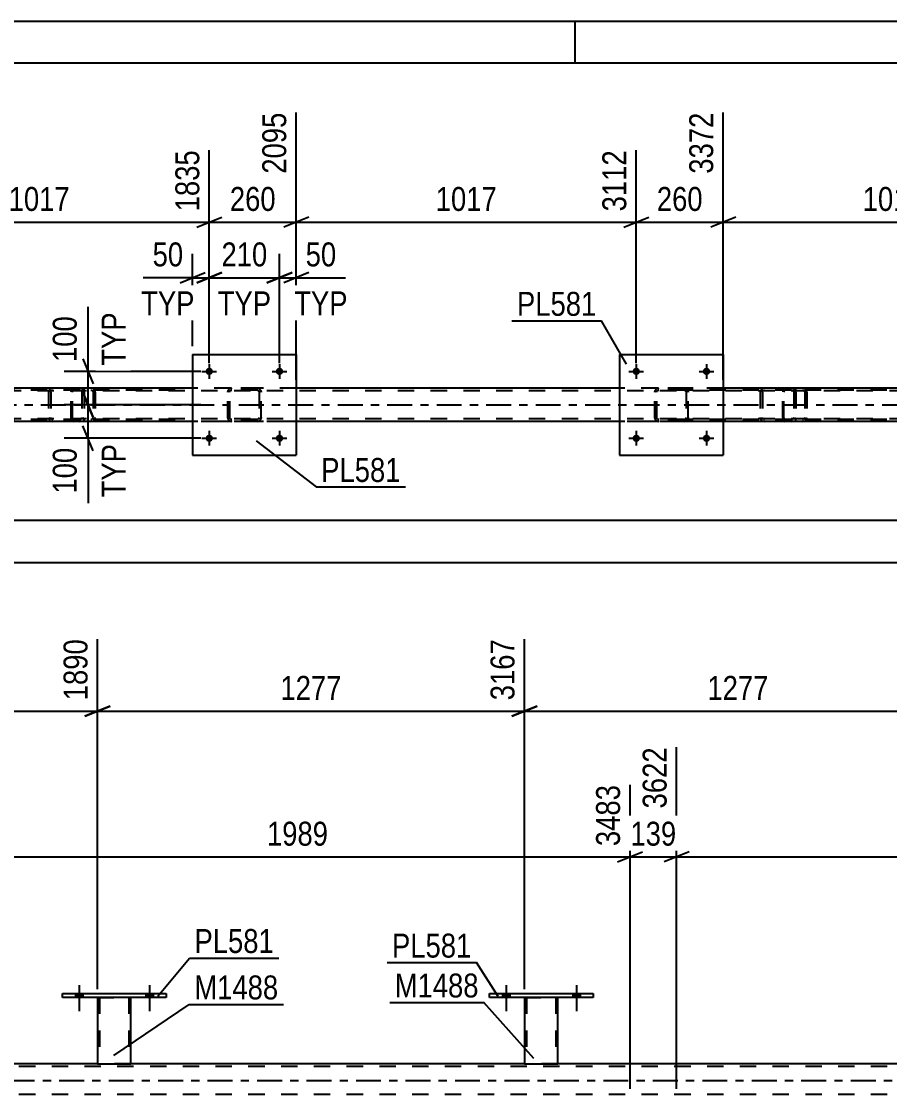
# Model space of a CAD drawing. Header units: millimetres. Extents: x 0 to 841, y 0 to 594.
# Drawn here: x 144.8 to 248.6, y 465.7 to 594 of the extents above; entities that cross this region are included whole.
import ezdxf

# ---------------------------------------------------------------- set-up
doc = ezdxf.new("R2010")
doc.units = ezdxf.units.MM
doc.linetypes.add('DXK_LINE_DOT2', pattern=[3.9198, 1.9599, -1.9599])
doc.linetypes.add('DXK_LINE_DOT3', pattern=[5.9187, 2.979, -0.9799, 0.9799, -0.9799])
doc.styles.add('Arial Narrow', font='ARIALN.TTF', dxfattribs={"height": 0.2})

# ---------------------------------------------------------------- blocks, each defined once
blk = doc.blocks.new('Unknown-814521622-1135')
at = {"color": 5, "linetype": 'Continuous'}
for p, q in [((841, 594), (0, 594)), ((211, 589), (211, 594)), ((836, 589), (5, 589))]:
    blk.add_line(p, q, dxfattribs=at)
blk = doc.blocks.new('Bolt-814521622-5167 - 4986')
at = {"linetype": 'Continuous'}
for points in [[(218.77, 544.17, -1), (217.89, 544.17, -1)], [(227.17, 544.17, -1), (226.29, 544.17, -1)]]:
    blk.add_hatch(color=1, dxfattribs=at).paths.add_polyline_path(points)
at = {"color": 1, "linetype": 'Continuous'}
for p, q in [((217.45, 544.17), (219.21, 544.17)), ((218.33, 545.05), (218.33, 543.29)), ((225.85, 544.17), (227.61, 544.17)), ((226.73, 545.05), (226.73, 543.29))]:
    blk.add_line(p, q, dxfattribs=at)
blk = doc.blocks.new('Bolt-814521622-5165 - 4986')
at = {"linetype": 'Continuous'}
for points in [[(167.69, 544.17, -1), (166.81, 544.17, -1)], [(176.09, 544.17, -1), (175.21, 544.17, -1)]]:
    blk.add_hatch(color=1, dxfattribs=at).paths.add_polyline_path(points)
at = {"color": 1, "linetype": 'Continuous'}
for p, q in [((166.37, 544.17), (168.13, 544.17)), ((167.25, 545.05), (167.25, 543.29)), ((174.77, 544.17), (176.53, 544.17)), ((175.65, 545.05), (175.65, 543.29))]:
    blk.add_line(p, q, dxfattribs=at)
blk = doc.blocks.new('Part-814521622-5061 - 4986')
at = {"color": 7, "linetype": 'DXK_LINE_DOT2'}
for p, q in [((235.89, 549.87), (235.87, 549.69)), ((235.87, 546.65), (235.87, 549.69)), ((235.94, 550.03), (235.89, 549.87)), ((236.03, 550.13), (235.94, 550.03)), ((236, 549.69), (236.01, 549.78)), ((236, 546.65), (236, 549.69)), ((236.01, 549.78), (236.04, 549.86)), ((236.14, 550.17), (236.03, 550.13)), ((236.04, 549.86), (236.08, 549.91)), ((236.08, 549.91), (236.14, 549.93)), ((248.29, 550.17), (236.14, 550.17)), ((248.29, 549.93), (236.14, 549.93)), ((237.41, 549.93), (237.41, 550.17)), ((238.42, 550.13), (238.23, 550.17)), ((238.23, 549.93), (238.32, 549.91)), ((238.32, 549.91), (238.41, 549.86)), ((238.41, 549.86), (238.46, 549.78)), ((238.46, 549.78), (238.48, 549.69)), ((238.48, 549.69), (238.48, 546.65)), ((238.71, 549.77), (238.69, 549.87)), ((238.73, 549.69), (238.71, 549.77)), ((238.73, 549.69), (238.73, 546.65)), ((235.87, 546.65), (235.89, 546.46)), ((236.01, 546.55), (236, 546.65)), ((236.04, 546.48), (236.01, 546.55)), ((236.08, 546.42), (236.04, 546.48)), ((238.41, 546.48), (238.32, 546.42)), ((238.46, 546.55), (238.41, 546.48)), ((238.48, 546.65), (238.46, 546.55)), ((238.69, 546.46), (238.71, 546.56)), ((238.71, 546.56), (238.73, 546.65)), ((235.89, 546.46), (235.94, 546.31)), ((235.94, 546.31), (236.03, 546.2)), ((236.03, 546.2), (236.14, 546.17)), ((236.14, 546.41), (236.08, 546.42)), ((248.29, 546.41), (236.14, 546.41)), ((248.29, 546.17), (236.14, 546.17)), ((237.41, 546.17), (237.41, 546.41)), ((238.32, 546.42), (238.23, 546.41)), ((238.23, 546.17), (238.42, 546.2))]:
    blk.add_line(p, q, dxfattribs=at)
blk.add_arc((238.24, 549.67), 0.492, 23.8494, 68.8059, dxfattribs=at)
blk = doc.blocks.new('Bolt-814521622-5166 - 4986')
at = {"linetype": 'Continuous'}
for points in [[(218.77, 552.17, -1), (217.89, 552.17, -1)], [(227.17, 552.17, -1), (226.29, 552.17, -1)]]:
    blk.add_hatch(color=1, dxfattribs=at).paths.add_polyline_path(points)
at = {"color": 1, "linetype": 'Continuous'}
for p, q in [((218.33, 553.05), (218.33, 551.29)), ((226.73, 553.05), (226.73, 551.29)), ((217.45, 552.17), (219.21, 552.17)), ((225.85, 552.17), (227.61, 552.17))]:
    blk.add_line(p, q, dxfattribs=at)
blk = doc.blocks.new('Part-814521622-5015 - 4986')
at = {"color": 7, "linetype": 'DXK_LINE_DOT2'}
for p, q in [((756.22, 549.85), (93.84, 549.85)), ((177.65, 550.17), (165.25, 550.17)), ((228.73, 550.17), (216.33, 550.17)), ((756.22, 546.49), (93.84, 546.49)), ((756.22, 546.17), (114.17, 546.17)), ((177.65, 546.17), (165.25, 546.17)), ((228.73, 546.17), (216.33, 546.17))]:
    blk.add_line(p, q, dxfattribs=at)
at = {"color": 2, "linetype": 'Continuous'}
for p, q in [((165.25, 550.17), (126.57, 550.17)), ((216.33, 550.17), (177.65, 550.17)), ((267.41, 550.17), (228.73, 550.17)), ((165.25, 546.17), (126.57, 546.17)), ((216.33, 546.17), (177.65, 546.17)), ((267.41, 546.17), (228.73, 546.17))]:
    blk.add_line(p, q, dxfattribs=at)
at = {"color": 7, "linetype": 'DXK_LINE_DOT3'}
blk.add_line((93.84, 548.17), (756.22, 548.17), dxfattribs=at)
blk = doc.blocks.new('Part-814521622-5076 - 4986')
at = {"color": 7, "linetype": 'DXK_LINE_DOT2'}
for p, q in [((150.75, 549.87), (150.73, 549.69)), ((150.73, 546.65), (150.73, 549.69)), ((150.81, 550.03), (150.75, 549.87)), ((150.9, 550.13), (150.81, 550.03)), ((150.87, 549.69), (150.88, 549.78)), ((150.87, 546.65), (150.87, 549.69)), ((150.88, 549.78), (150.91, 549.86)), ((151, 550.17), (150.9, 550.13)), ((150.91, 549.86), (150.95, 549.91)), ((150.95, 549.91), (151, 549.93)), ((163.16, 550.17), (151, 550.17)), ((163.16, 549.93), (151, 549.93)), ((152.28, 549.93), (152.28, 550.17)), ((153.29, 550.13), (153.09, 550.17)), ((153.09, 549.93), (153.19, 549.91)), ((153.19, 549.91), (153.27, 549.86)), ((153.27, 549.86), (153.33, 549.78)), ((153.33, 549.78), (153.34, 549.69)), ((153.34, 549.69), (153.34, 546.65)), ((153.58, 549.77), (153.56, 549.87)), ((153.6, 549.69), (153.58, 549.77)), ((153.6, 549.69), (153.6, 546.65)), ((150.73, 546.65), (150.75, 546.46)), ((150.88, 546.55), (150.87, 546.65)), ((150.91, 546.48), (150.88, 546.55)), ((150.95, 546.42), (150.91, 546.48)), ((153.27, 546.48), (153.19, 546.42)), ((153.33, 546.55), (153.27, 546.48)), ((153.34, 546.65), (153.33, 546.55)), ((153.56, 546.46), (153.58, 546.56)), ((153.58, 546.56), (153.6, 546.65)), ((150.75, 546.46), (150.81, 546.31)), ((150.81, 546.31), (150.9, 546.2)), ((150.9, 546.2), (151, 546.17)), ((151, 546.41), (150.95, 546.42)), ((163.16, 546.41), (151, 546.41)), ((163.16, 546.17), (151, 546.17)), ((152.28, 546.17), (152.28, 546.41)), ((153.19, 546.42), (153.09, 546.41)), ((153.09, 546.17), (153.29, 546.2))]:
    blk.add_line(p, q, dxfattribs=at)
blk.add_arc((153.11, 549.67), 0.492, 23.8494, 68.8059, dxfattribs=at)
blk = doc.blocks.new('Part-814521622-5083 - 4986')
at = {"color": 7, "linetype": 'DXK_LINE_DOT2'}
for p, q in [((151.77, 550.17), (136.78, 550.17)), ((151.77, 549.93), (136.78, 549.93)), ((148.04, 549.77), (148.02, 549.69)), ((148.02, 549.69), (148.02, 546.65)), ((148.06, 549.87), (148.04, 549.77)), ((148.28, 549.69), (148.3, 549.78)), ((148.28, 549.69), (148.28, 546.65)), ((148.3, 549.78), (148.35, 549.86)), ((148.53, 550.17), (148.34, 550.13)), ((148.35, 549.86), (148.43, 549.91)), ((148.43, 549.91), (148.53, 549.93)), ((151.96, 550.13), (151.77, 550.17)), ((151.77, 549.93), (151.87, 549.91)), ((151.87, 549.91), (151.95, 549.86)), ((151.95, 549.86), (152, 549.78)), ((152, 549.78), (152.02, 549.69)), ((152.02, 549.69), (152.02, 546.65)), ((152.26, 549.77), (152.24, 549.87)), ((152.28, 549.69), (152.26, 549.77)), ((152.28, 549.69), (152.28, 546.65)), ((148.02, 546.65), (148.04, 546.56)), ((148.04, 546.56), (148.06, 546.46)), ((148.3, 546.55), (148.28, 546.65)), ((148.35, 546.48), (148.3, 546.55)), ((148.43, 546.42), (148.35, 546.48)), ((151.95, 546.48), (151.87, 546.42)), ((152, 546.55), (151.95, 546.48)), ((152.02, 546.65), (152, 546.55)), ((152.24, 546.46), (152.26, 546.56)), ((152.26, 546.56), (152.28, 546.65)), ((151.77, 546.41), (136.78, 546.41)), ((151.77, 546.17), (136.78, 546.17)), ((148.34, 546.2), (148.53, 546.17)), ((148.53, 546.41), (148.43, 546.42)), ((151.87, 546.42), (151.77, 546.41)), ((151.77, 546.17), (151.96, 546.2))]:
    blk.add_line(p, q, dxfattribs=at)
for centre, start, end in [((148.51, 549.67), 110.7583, 155.68), ((151.79, 549.67), 24.32, 69.2417), ((148.51, 546.67), 204.32, 249.2417)]:
    blk.add_arc(centre, 0.496, start, end, dxfattribs=at)
blk = doc.blocks.new('Bolt-814521622-5164 - 4986')
at = {"linetype": 'Continuous'}
for points in [[(167.69, 552.17, -1), (166.81, 552.17, -1)], [(176.09, 552.17, -1), (175.21, 552.17, -1)]]:
    blk.add_hatch(color=1, dxfattribs=at).paths.add_polyline_path(points)
at = {"color": 1, "linetype": 'Continuous'}
for p, q in [((167.25, 553.05), (167.25, 551.29)), ((175.65, 553.05), (175.65, 551.29)), ((166.37, 552.17), (168.13, 552.17)), ((174.77, 552.17), (176.53, 552.17))]:
    blk.add_line(p, q, dxfattribs=at)
blk = doc.blocks.new('Part-814521622-5101 - 4986')
at = {"color": 7, "linetype": 'DXK_LINE_DOT2'}
for p, q in [((236.9, 550.17), (221.91, 550.17)), ((236.9, 549.93), (221.91, 549.93)), ((233.17, 549.77), (233.16, 549.69)), ((233.16, 549.69), (233.16, 546.65)), ((233.19, 549.87), (233.17, 549.77)), ((233.41, 549.69), (233.43, 549.78)), ((233.41, 549.69), (233.41, 546.65)), ((233.43, 549.78), (233.49, 549.86)), ((233.67, 550.17), (233.47, 550.13)), ((233.49, 549.86), (233.57, 549.91)), ((233.57, 549.91), (233.67, 549.93)), ((237.1, 550.13), (236.9, 550.17)), ((236.9, 549.93), (237, 549.91)), ((237, 549.91), (237.08, 549.86)), ((237.08, 549.86), (237.14, 549.78)), ((237.14, 549.78), (237.16, 549.69)), ((237.16, 549.69), (237.16, 546.65)), ((237.39, 549.77), (237.37, 549.87)), ((237.41, 549.69), (237.39, 549.77)), ((237.41, 549.69), (237.41, 546.65)), ((233.16, 546.65), (233.17, 546.56)), ((233.17, 546.56), (233.19, 546.46)), ((233.43, 546.55), (233.41, 546.65)), ((233.49, 546.48), (233.43, 546.55)), ((233.57, 546.42), (233.49, 546.48)), ((237.08, 546.48), (237, 546.42)), ((237.14, 546.55), (237.08, 546.48)), ((237.16, 546.65), (237.14, 546.55)), ((237.37, 546.46), (237.39, 546.56)), ((237.39, 546.56), (237.41, 546.65)), ((236.9, 546.41), (221.91, 546.41)), ((236.9, 546.17), (221.91, 546.17)), ((233.47, 546.2), (233.67, 546.17)), ((233.67, 546.41), (233.57, 546.42)), ((237, 546.42), (236.9, 546.41)), ((236.9, 546.17), (237.1, 546.2))]:
    blk.add_line(p, q, dxfattribs=at)
for centre, start, end in [((233.65, 549.67), 110.7583, 155.68), ((236.92, 549.67), 24.32, 69.2417), ((233.65, 546.67), 204.32, 249.2417)]:
    blk.add_arc(centre, 0.496, start, end, dxfattribs=at)
blk = doc.blocks.new('Part-814521622-5126 - 4986')
at = {"color": 7, "linetype": 'DXK_LINE_DOT2'}
for p, q in [((169.45, 549.69), (169.49, 549.87)), ((169.49, 549.87), (169.45, 549.69)), ((169.45, 546.65), (169.45, 549.69)), ((169.69, 549.69), (169.71, 549.78)), ((169.69, 546.65), (169.69, 549.69)), ((169.71, 549.78), (169.76, 549.86)), ((169.75, 550.13), (169.93, 550.17)), ((169.93, 550.17), (169.75, 550.13)), ((169.76, 549.86), (169.84, 549.91)), ((169.84, 549.91), (169.93, 549.93)), ((172.97, 550.17), (169.93, 550.17)), ((172.97, 549.93), (169.93, 549.93)), ((172.97, 550.17), (173.15, 550.13)), ((173.15, 550.13), (172.97, 550.17)), ((172.97, 549.93), (173.06, 549.91)), ((173.06, 549.91), (173.14, 549.86)), ((173.14, 549.86), (173.19, 549.78)), ((173.19, 549.78), (173.21, 549.69)), ((173.21, 549.69), (173.21, 546.65)), ((173.41, 549.87), (173.45, 549.69)), ((173.45, 549.69), (173.41, 549.87)), ((173.45, 546.65), (173.45, 549.69)), ((169.49, 546.46), (169.45, 546.65)), ((169.45, 546.65), (169.49, 546.46)), ((169.71, 546.55), (169.69, 546.65)), ((169.76, 546.48), (169.71, 546.55)), ((169.84, 546.42), (169.76, 546.48)), ((173.14, 546.48), (173.06, 546.42)), ((173.19, 546.55), (173.14, 546.48)), ((173.21, 546.65), (173.19, 546.55)), ((173.45, 546.65), (173.41, 546.46)), ((173.41, 546.46), (173.45, 546.65)), ((169.93, 546.17), (169.75, 546.2)), ((169.75, 546.2), (169.93, 546.17)), ((169.93, 546.41), (169.84, 546.42)), ((172.97, 546.41), (169.93, 546.41)), ((172.97, 546.17), (169.93, 546.17)), ((173.06, 546.42), (172.97, 546.41)), ((173.15, 546.2), (172.97, 546.17)), ((172.97, 546.17), (173.15, 546.2))]:
    blk.add_line(p, q, dxfattribs=at)
at = {"color": 7, "linetype": 'DXK_LINE_DOT3'}
blk.add_line((171.45, 548.17), (171.45, 548.17), dxfattribs=at)
at = {"color": 7, "linetype": 'DXK_LINE_DOT2'}
for centre, start, end in [((169.93, 549.69), 112.5, 157.5), ((169.93, 549.69), 112.5, 157.5), ((172.97, 549.69), 22.5, 67.5), ((172.97, 549.69), 22.5, 67.5), ((169.93, 546.65), 202.5, 247.5), ((169.93, 546.65), 202.5, 247.5), ((172.97, 546.65), 292.5, 337.5), ((172.97, 546.65), 292.5, 337.5)]:
    blk.add_arc(centre, 0.48, start, end, dxfattribs=at)
blk = doc.blocks.new('Part-814521622-5131 - 4986')
at = {"color": 2, "linetype": 'Continuous'}
for p, q in [((216.33, 554.17), (216.33, 542.17)), ((216.33, 554.17), (228.73, 554.17)), ((228.73, 554.17), (228.73, 542.17)), ((216.33, 542.17), (228.73, 542.17))]:
    blk.add_line(p, q, dxfattribs=at)
blk = doc.blocks.new('Part-814521622-5132 - 4986')
at = {"color": 7, "linetype": 'DXK_LINE_DOT2'}
for p, q in [((220.53, 549.69), (220.57, 549.87)), ((220.57, 549.87), (220.53, 549.69)), ((220.53, 546.65), (220.53, 549.69)), ((220.77, 549.69), (220.79, 549.78)), ((220.77, 546.65), (220.77, 549.69)), ((220.79, 549.78), (220.84, 549.86)), ((220.83, 550.13), (221.01, 550.17)), ((221.01, 550.17), (220.83, 550.13)), ((220.84, 549.86), (220.92, 549.91)), ((220.92, 549.91), (221.01, 549.93)), ((224.05, 550.17), (221.01, 550.17)), ((224.05, 549.93), (221.01, 549.93)), ((224.05, 550.17), (224.24, 550.13)), ((224.24, 550.13), (224.05, 550.17)), ((224.05, 549.93), (224.14, 549.91)), ((224.14, 549.91), (224.22, 549.86)), ((224.22, 549.86), (224.27, 549.78)), ((224.27, 549.78), (224.29, 549.69)), ((224.29, 549.69), (224.29, 546.65)), ((224.5, 549.87), (224.53, 549.69)), ((224.53, 549.69), (224.5, 549.87)), ((224.53, 546.65), (224.53, 549.69)), ((220.57, 546.46), (220.53, 546.65)), ((220.53, 546.65), (220.57, 546.46)), ((220.79, 546.55), (220.77, 546.65)), ((220.84, 546.48), (220.79, 546.55)), ((220.92, 546.42), (220.84, 546.48)), ((224.22, 546.48), (224.14, 546.42)), ((224.27, 546.55), (224.22, 546.48)), ((224.29, 546.65), (224.27, 546.55)), ((224.53, 546.65), (224.5, 546.46)), ((224.5, 546.46), (224.53, 546.65)), ((221.01, 546.17), (220.83, 546.2)), ((220.83, 546.2), (221.01, 546.17)), ((221.01, 546.41), (220.92, 546.42)), ((224.05, 546.41), (221.01, 546.41)), ((224.05, 546.17), (221.01, 546.17)), ((224.14, 546.42), (224.05, 546.41)), ((224.24, 546.2), (224.05, 546.17)), ((224.05, 546.17), (224.24, 546.2))]:
    blk.add_line(p, q, dxfattribs=at)
at = {"color": 7, "linetype": 'DXK_LINE_DOT3'}
blk.add_line((222.53, 548.17), (222.53, 548.17), dxfattribs=at)
at = {"color": 7, "linetype": 'DXK_LINE_DOT2'}
for centre, start, end in [((221.01, 549.69), 112.5, 157.5), ((221.01, 549.69), 112.5, 157.5), ((224.05, 549.69), 22.5, 67.5), ((224.05, 549.69), 22.5, 67.5), ((221.01, 546.65), 202.5, 247.5), ((221.01, 546.65), 202.5, 247.5), ((224.05, 546.65), 292.5, 337.5), ((224.05, 546.65), 292.5, 337.5)]:
    blk.add_arc(centre, 0.48, start, end, dxfattribs=at)
blk = doc.blocks.new('Part-814521622-5157 - 4986')
at = {"color": 2, "linetype": 'Continuous'}
for p, q in [((165.25, 554.17), (165.25, 542.17)), ((165.25, 554.17), (177.65, 554.17)), ((177.65, 554.17), (177.65, 542.17)), ((165.25, 542.17), (177.65, 542.17))]:
    blk.add_line(p, q, dxfattribs=at)
blk = doc.blocks.new('Bolt-814521622-3275 - 3269')
at = {"linetype": 'Continuous'}
for points in [[(151.24, 477.31), (152.12, 477.31), (152.12, 477.79), (151.24, 477.79)], [(159.64, 477.31), (160.52, 477.31), (160.52, 477.79), (159.64, 477.79)]]:
    blk.add_hatch(color=1, dxfattribs=at).paths.add_polyline_path(points)
at = {"color": 1, "linetype": 'Continuous'}
for p, q in [((151.68, 478.79), (151.68, 475.67)), ((160.08, 478.79), (160.08, 475.67)), ((151.24, 477.79), (151.24, 477.31)), ((152.12, 477.79), (152.12, 477.31)), ((159.64, 477.79), (159.64, 477.31)), ((160.52, 477.79), (160.52, 477.31))]:
    blk.add_line(p, q, dxfattribs=at)
blk = doc.blocks.new('Bolt-814521622-3274 - 3269')
at = {"linetype": 'Continuous'}
for points in [[(151.24, 477.31), (152.12, 477.31), (152.12, 477.79), (151.24, 477.79)], [(159.64, 477.31), (160.52, 477.31), (160.52, 477.79), (159.64, 477.79)]]:
    blk.add_hatch(color=1, dxfattribs=at).paths.add_polyline_path(points)
at = {"color": 1, "linetype": 'Continuous'}
for p, q in [((151.68, 478.79), (151.68, 475.67)), ((160.08, 478.79), (160.08, 475.67)), ((151.24, 477.79), (151.24, 477.31)), ((152.12, 477.79), (152.12, 477.31)), ((159.64, 477.79), (159.64, 477.31)), ((160.52, 477.79), (160.52, 477.31))]:
    blk.add_line(p, q, dxfattribs=at)
blk = doc.blocks.new('Bolt-814521622-3276 - 3269')
at = {"linetype": 'Continuous'}
for points in [[(202.32, 477.31), (203.2, 477.31), (203.2, 477.79), (202.32, 477.79)], [(210.72, 477.31), (211.6, 477.31), (211.6, 477.79), (210.72, 477.79)]]:
    blk.add_hatch(color=1, dxfattribs=at).paths.add_polyline_path(points)
at = {"color": 1, "linetype": 'Continuous'}
for p, q in [((202.76, 478.79), (202.76, 475.67)), ((211.16, 478.79), (211.16, 475.67)), ((202.32, 477.79), (202.32, 477.31)), ((203.2, 477.79), (203.2, 477.31)), ((210.72, 477.79), (210.72, 477.31)), ((211.6, 477.79), (211.6, 477.31))]:
    blk.add_line(p, q, dxfattribs=at)
blk = doc.blocks.new('Bolt-814521622-3277 - 3269')
at = {"linetype": 'Continuous'}
for points in [[(202.32, 477.31), (203.2, 477.31), (203.2, 477.79), (202.32, 477.79)], [(210.72, 477.31), (211.6, 477.31), (211.6, 477.79), (210.72, 477.79)]]:
    blk.add_hatch(color=1, dxfattribs=at).paths.add_polyline_path(points)
at = {"color": 1, "linetype": 'Continuous'}
for p, q in [((202.76, 478.79), (202.76, 475.67)), ((211.16, 478.79), (211.16, 475.67)), ((202.32, 477.79), (202.32, 477.31)), ((203.2, 477.79), (203.2, 477.31)), ((210.72, 477.79), (210.72, 477.31)), ((211.6, 477.79), (211.6, 477.31))]:
    blk.add_line(p, q, dxfattribs=at)
blk = doc.blocks.new('Part-814521622-3349 - 3269')
at = {"color": 2, "linetype": 'Continuous'}
for p, q in [((149.68, 477.79), (162.08, 477.79)), ((149.68, 477.31), (149.68, 477.79)), ((162.08, 477.31), (149.68, 477.31)), ((162.08, 477.79), (162.08, 477.31))]:
    blk.add_line(p, q, dxfattribs=at)
blk = doc.blocks.new('Part-814521622-3359 - 3269')
at = {"color": 2, "linetype": 'Continuous'}
for p, q in [((200.76, 477.79), (213.16, 477.79)), ((200.76, 477.31), (200.76, 477.79)), ((213.16, 477.31), (200.76, 477.31)), ((213.16, 477.79), (213.16, 477.31))]:
    blk.add_line(p, q, dxfattribs=at)
blk = doc.blocks.new('Part-814521622-3354 - 3269')
at = {"color": 2, "linetype": 'Continuous'}
for p, q in [((153.88, 477.31), (153.88, 469.4)), ((157.88, 469.4), (157.88, 477.31)), ((153.88, 469.4), (157.88, 469.4))]:
    blk.add_line(p, q, dxfattribs=at)
at = {"color": 7, "linetype": 'DXK_LINE_DOT2'}
for p, q in [((153.88, 477.31), (157.88, 477.31)), ((153.88, 477.31), (153.88, 477.31)), ((153.88, 477.31), (153.88, 477.31)), ((154.12, 477.31), (154.12, 469.4)), ((157.64, 477.31), (157.64, 469.4)), ((157.88, 477.31), (157.88, 477.31)), ((157.88, 477.31), (157.88, 477.31)), ((157.58, 469.4), (157.62, 469.4)), ((157.58, 469.4), (157.62, 469.4)), ((157.62, 469.4), (157.64, 469.4)), ((157.62, 469.4), (157.64, 469.4))]:
    blk.add_line(p, q, dxfattribs=at)
blk = doc.blocks.new('Part-814521622-3364 - 3269')
at = {"color": 2, "linetype": 'Continuous'}
for p, q in [((204.96, 477.31), (204.96, 469.4)), ((208.96, 469.4), (208.96, 477.31)), ((204.96, 469.4), (208.96, 469.4))]:
    blk.add_line(p, q, dxfattribs=at)
at = {"color": 7, "linetype": 'DXK_LINE_DOT2'}
for p, q in [((204.96, 477.31), (208.96, 477.31)), ((204.96, 477.31), (204.96, 477.31)), ((204.96, 477.31), (204.96, 477.31)), ((205.2, 477.31), (205.2, 469.4)), ((208.72, 477.31), (208.72, 469.4)), ((208.96, 477.31), (208.96, 477.31)), ((208.96, 477.31), (208.96, 477.31)), ((208.66, 469.4), (208.7, 469.4)), ((208.66, 469.4), (208.7, 469.4)), ((208.7, 469.4), (208.72, 469.4)), ((208.7, 469.4), (208.72, 469.4))]:
    blk.add_line(p, q, dxfattribs=at)
blk = doc.blocks.new('Part-814521622-3675 - 3269')
at = {"color": 7, "linetype": 'DXK_LINE_DOT2'}
for p, q in [((742.25, 469.08), (78.27, 469.08)), ((157.88, 469.4), (153.88, 469.4)), ((208.96, 469.4), (204.96, 469.4)), ((742.25, 465.72), (78.27, 465.72))]:
    blk.add_line(p, q, dxfattribs=at)
at = {"color": 2, "linetype": 'Continuous'}
for p, q in [((153.88, 469.4), (106.8, 469.4)), ((204.96, 469.4), (157.88, 469.4)), ((256.04, 469.4), (208.96, 469.4))]:
    blk.add_line(p, q, dxfattribs=at)
at = {"color": 7, "linetype": 'DXK_LINE_DOT3'}
blk.add_line((78.27, 467.4), (742.25, 467.4), dxfattribs=at)
blk = doc.blocks.new('StraightDimension-814521622-11639 - 4986')
at = {"color": 7, "linetype": 'Continuous'}
for p, q in [((152.14, 549.67), (153.34, 546.67)), ((166.25, 548.17), (149.89, 548.17)), ((152.74, 544.17), (152.74, 548.17)), ((153.34, 542.67), (152.14, 545.67)), ((166.25, 544.17), (149.89, 544.17)), ((152.74, 544.17), (152.74, 536.43)), ((152.74, 544.17), (152.74, 536.43))]:
    blk.add_line(p, q, dxfattribs=at)
at = {"color": 0, "linetype": 'Continuous'}
blk.add_wipeout([(157.84, 544.09), (153.64, 544.09), (153.64, 536.5), (157.84, 536.5)], dxfattribs=at)
at = {"color": 0}
blk.add_wipeout([(151.99, 543.64), (147.79, 543.64), (147.79, 536.96), (151.99, 536.96)], dxfattribs=at)
at = {"color": 3, "style": 'Arial Narrow'}
blk.add_text('100', height=2.863, rotation=90.0002, dxfattribs=at).set_placement((151.39, 537.56))
at = {"color": 3, "linetype": 'Continuous', "style": 'Arial Narrow'}
blk.add_text('TYP', height=2.863, rotation=90.0002, dxfattribs=at).set_placement((157.24, 537.1))
blk = doc.blocks.new('StraightDimension-814521622-5855 - 4986')
at = {"color": 7, "linetype": 'Continuous'}
blk.add_line((93.2, 529.32), (793.98, 529.32), dxfattribs=at)
blk = doc.blocks.new('StraightDimension-814521622-11638 - 4986')
at = {"color": 7, "linetype": 'Continuous'}
for p, q in [((152.74, 552.17), (152.74, 559.9)), ((152.74, 552.17), (152.74, 559.9)), ((152.14, 553.67), (153.34, 550.67)), ((166.25, 552.17), (149.89, 552.17)), ((152.74, 548.17), (152.74, 552.17)), ((153.34, 546.67), (152.14, 549.67)), ((166.25, 548.17), (149.89, 548.17))]:
    blk.add_line(p, q, dxfattribs=at)
at = {"color": 0}
blk.add_wipeout([(151.99, 559.38), (147.79, 559.38), (147.79, 552.69), (151.99, 552.69)], dxfattribs=at)
at = {"color": 0, "linetype": 'Continuous'}
blk.add_wipeout([(157.84, 559.83), (153.64, 559.83), (153.64, 552.24), (157.84, 552.24)], dxfattribs=at)
at = {"color": 3, "style": 'Arial Narrow'}
blk.add_text('100', height=2.863, rotation=90.0002, dxfattribs=at).set_placement((151.39, 553.29))
at = {"color": 3, "linetype": 'Continuous', "style": 'Arial Narrow'}
blk.add_text('TYP', height=2.863, rotation=90.0002, dxfattribs=at).set_placement((157.24, 552.84))
blk = doc.blocks.new('StraightDimension-814521622-5287 - 4986')
at = {"color": 7, "linetype": 'Continuous'}
blk.add_line((93.84, 534.39), (793.34, 534.39), dxfattribs=at)
blk = doc.blocks.new('StraightDimension-814521622-5334 - 4986')
at = {"color": 7, "linetype": 'Continuous'}
for p, q in [((126.57, 550.85), (126.57, 581.28)), ((167.25, 553.17), (167.25, 578.61)), ((128.07, 570.6), (125.07, 569.4)), ((126.57, 570), (167.25, 570)), ((165.75, 569.4), (168.75, 570.6))]:
    blk.add_line(p, q, dxfattribs=at)
at = {"color": 0}
blk.add_wipeout([(151.17, 570.75), (151.17, 574.95), (142.65, 574.95), (142.65, 570.75)], dxfattribs=at)
at = {"color": 3, "style": 'Arial Narrow'}
blk.add_text('1017', height=2.863, dxfattribs=at).set_placement((143.25, 571.35))
at = {"color": 0, "linetype": 'Continuous'}
blk.add_wipeout([(166.65, 579.21), (162.45, 579.21), (162.45, 570.7), (166.65, 570.7)], dxfattribs=at)
at = {"color": 3, "linetype": 'Continuous', "style": 'Arial Narrow'}
blk.add_text('1835', height=2.863, rotation=90.0002, dxfattribs=at).set_placement((166.05, 571.3))
blk = doc.blocks.new('StraightDimension-814521622-5347 - 4986')
at = {"color": 7, "linetype": 'Continuous'}
for p, q in [((177.65, 551.17), (177.65, 583.11)), ((167.25, 553.17), (167.25, 578.61)), ((165.75, 569.4), (168.75, 570.6)), ((167.25, 570), (177.65, 570)), ((179.15, 570.6), (176.15, 569.4))]:
    blk.add_line(p, q, dxfattribs=at)
at = {"color": 0}
blk.add_wipeout([(175.79, 570.75), (175.79, 574.95), (169.11, 574.95), (169.11, 570.75)], dxfattribs=at)
at = {"color": 3, "style": 'Arial Narrow'}
blk.add_text('260', height=2.863, dxfattribs=at).set_placement((169.71, 571.35))
at = {"color": 0, "linetype": 'Continuous'}
blk.add_wipeout([(177.05, 583.71), (172.85, 583.71), (172.85, 575.2), (177.05, 575.2)], dxfattribs=at)
at = {"color": 3, "linetype": 'Continuous', "style": 'Arial Narrow'}
blk.add_text('2095', height=2.863, rotation=90.0002, dxfattribs=at).set_placement((176.45, 575.8))
blk = doc.blocks.new('StraightDimension-814521622-5367 - 4986')
at = {"color": 7, "linetype": 'Continuous'}
for p, q in [((177.65, 551.17), (177.65, 583.11)), ((218.33, 553.17), (218.33, 578.61)), ((179.15, 570.6), (176.15, 569.4)), ((177.65, 570), (218.33, 570)), ((216.83, 569.4), (219.83, 570.6))]:
    blk.add_line(p, q, dxfattribs=at)
at = {"color": 0}
blk.add_wipeout([(202.25, 570.75), (202.25, 574.95), (193.74, 574.95), (193.74, 570.75)], dxfattribs=at)
at = {"color": 3, "style": 'Arial Narrow'}
blk.add_text('1017', height=2.863, dxfattribs=at).set_placement((194.34, 571.35))
at = {"color": 0, "linetype": 'Continuous'}
blk.add_wipeout([(217.73, 579.21), (213.53, 579.21), (213.53, 570.7), (217.73, 570.7)], dxfattribs=at)
at = {"color": 3, "linetype": 'Continuous', "style": 'Arial Narrow'}
blk.add_text('3112', height=2.863, rotation=90.0002, dxfattribs=at).set_placement((217.13, 571.3))
blk = doc.blocks.new('StraightDimension-814521622-5387 - 4986')
at = {"color": 7, "linetype": 'Continuous'}
for p, q in [((228.73, 551.17), (228.73, 583.11)), ((218.33, 553.17), (218.33, 578.61)), ((216.83, 569.4), (219.83, 570.6)), ((218.33, 570), (228.73, 570)), ((230.23, 570.6), (227.23, 569.4))]:
    blk.add_line(p, q, dxfattribs=at)
at = {"color": 0}
blk.add_wipeout([(226.87, 570.75), (226.87, 574.95), (220.19, 574.95), (220.19, 570.75)], dxfattribs=at)
at = {"color": 3, "style": 'Arial Narrow'}
blk.add_text('260', height=2.863, dxfattribs=at).set_placement((220.79, 571.35))
at = {"color": 0, "linetype": 'Continuous'}
blk.add_wipeout([(228.13, 583.71), (223.93, 583.71), (223.93, 575.2), (228.13, 575.2)], dxfattribs=at)
at = {"color": 3, "linetype": 'Continuous', "style": 'Arial Narrow'}
blk.add_text('3372', height=2.863, rotation=90.0002, dxfattribs=at).set_placement((227.53, 575.8))
blk = doc.blocks.new('StraightDimension-814521622-5407 - 4986')
at = {"color": 7, "linetype": 'Continuous'}
for p, q in [((228.73, 551.17), (228.73, 583.11)), ((269.41, 553.17), (269.41, 578.61)), ((230.23, 570.6), (227.23, 569.4)), ((228.73, 570), (269.41, 570)), ((267.91, 569.4), (270.91, 570.6))]:
    blk.add_line(p, q, dxfattribs=at)
at = {"color": 0}
blk.add_wipeout([(253.33, 570.75), (253.33, 574.95), (244.82, 574.95), (244.82, 570.75)], dxfattribs=at)
at = {"color": 3, "style": 'Arial Narrow'}
blk.add_text('1017', height=2.863, dxfattribs=at).set_placement((245.42, 571.35))
at = {"color": 0, "linetype": 'Continuous'}
blk.add_wipeout([(268.81, 579.21), (264.61, 579.21), (264.61, 570.7), (268.81, 570.7)], dxfattribs=at)
at = {"color": 3, "linetype": 'Continuous', "style": 'Arial Narrow'}
blk.add_text('4389', height=2.863, rotation=90.0002, dxfattribs=at).set_placement((268.21, 571.3))
blk = doc.blocks.new('StraightDimension-814521622-11689 - 4986')
at = {"color": 7, "linetype": 'Continuous'}
for p, q in [((175.65, 553.17), (175.65, 566.22)), ((177.65, 555.17), (177.65, 566.22)), ((174.15, 562.77), (177.15, 563.97)), ((175.65, 563.37), (177.65, 563.37)), ((179.15, 563.97), (176.15, 562.77)), ((177.65, 563.37), (183.56, 563.37)), ((177.65, 563.37), (183.56, 563.37))]:
    blk.add_line(p, q, dxfattribs=at)
at = {"color": 0}
blk.add_wipeout([(183.03, 564.12), (183.03, 568.32), (178.18, 568.32), (178.18, 564.12)], dxfattribs=at)
at = {"color": 0, "linetype": 'Continuous'}
blk.add_wipeout([(184.4, 558.27), (184.4, 562.47), (176.81, 562.47), (176.81, 558.27)], dxfattribs=at)
at = {"color": 3, "style": 'Arial Narrow'}
blk.add_text('50', height=2.863, dxfattribs=at).set_placement((178.78, 564.72))
at = {"color": 3, "linetype": 'Continuous', "style": 'Arial Narrow'}
blk.add_text('TYP', height=2.863, dxfattribs=at).set_placement((177.41, 558.87))
blk = doc.blocks.new('StraightDimension-814521622-11690 - 4986')
at = {"color": 7, "linetype": 'Continuous'}
for p, q in [((167.25, 553.17), (167.25, 566.22)), ((175.65, 553.17), (175.65, 566.22)), ((165.75, 562.77), (168.75, 563.97)), ((167.25, 563.37), (175.65, 563.37)), ((177.15, 563.97), (174.15, 562.77))]:
    blk.add_line(p, q, dxfattribs=at)
at = {"color": 0}
blk.add_wipeout([(174.79, 564.12), (174.79, 568.32), (168.11, 568.32), (168.11, 564.12)], dxfattribs=at)
at = {"color": 0, "linetype": 'Continuous'}
blk.add_wipeout([(175.25, 558.27), (175.25, 562.47), (167.66, 562.47), (167.66, 558.27)], dxfattribs=at)
at = {"color": 3, "style": 'Arial Narrow'}
blk.add_text('210', height=2.863, dxfattribs=at).set_placement((168.71, 564.72))
at = {"color": 3, "linetype": 'Continuous', "style": 'Arial Narrow'}
blk.add_text('TYP', height=2.863, dxfattribs=at).set_placement((168.26, 558.87))
blk = doc.blocks.new('StraightDimension-814521622-11691 - 4986')
at = {"color": 7, "linetype": 'Continuous'}
for p, q in [((165.25, 555.17), (165.25, 566.22)), ((167.25, 553.17), (167.25, 566.22)), ((165.25, 563.37), (159.34, 563.37)), ((165.25, 563.37), (159.34, 563.37)), ((163.75, 562.77), (166.75, 563.97)), ((165.25, 563.37), (167.25, 563.37)), ((168.75, 563.97), (165.75, 562.77))]:
    blk.add_line(p, q, dxfattribs=at)
at = {"color": 0}
blk.add_wipeout([(164.73, 564.12), (164.73, 568.32), (159.87, 568.32), (159.87, 564.12)], dxfattribs=at)
at = {"color": 0, "linetype": 'Continuous'}
blk.add_wipeout([(166.09, 558.27), (166.09, 562.47), (158.5, 562.47), (158.5, 558.27)], dxfattribs=at)
at = {"color": 3, "style": 'Arial Narrow'}
blk.add_text('50', height=2.863, dxfattribs=at).set_placement((160.47, 564.72))
at = {"color": 3, "linetype": 'Continuous', "style": 'Arial Narrow'}
blk.add_text('TYP', height=2.863, dxfattribs=at).set_placement((159.1, 558.87))
blk = doc.blocks.new('StraightDimension-814521622-4849 - 3269')
at = {"color": 7, "linetype": 'Continuous'}
for p, q in [((138.02, 466.4), (138.02, 507.23)), ((217.58, 466.4), (217.58, 502.73)), ((139.52, 494.72), (136.52, 493.52)), ((138.02, 494.12), (217.58, 494.12)), ((216.08, 493.52), (219.08, 494.72))]:
    blk.add_line(p, q, dxfattribs=at)
at = {"color": 0}
blk.add_wipeout([(182.06, 494.87), (182.06, 499.07), (173.55, 499.07), (173.55, 494.87)], dxfattribs=at)
at = {"color": 3, "style": 'Arial Narrow'}
blk.add_text('1989', height=2.863, dxfattribs=at).set_placement((174.15, 495.47))
at = {"color": 0, "linetype": 'Continuous'}
blk.add_wipeout([(216.98, 503.33), (212.78, 503.33), (212.78, 494.82), (216.98, 494.82)], dxfattribs=at)
at = {"color": 3, "linetype": 'Continuous', "style": 'Arial Narrow'}
blk.add_text('3483', height=2.863, rotation=90.0002, dxfattribs=at).set_placement((216.38, 495.42))
blk = doc.blocks.new('StraightDimension-814521622-4005 - 3269')
at = {"color": 7, "linetype": 'Continuous'}
for p, q in [((153.88, 478.31), (153.88, 520.16)), ((102.8, 478.31), (102.8, 518.33)), ((104.3, 512.15), (101.3, 510.95)), ((152.38, 510.95), (155.38, 512.15)), ((102.8, 511.55), (153.88, 511.55))]:
    blk.add_line(p, q, dxfattribs=at)
at = {"color": 0}
blk.add_wipeout([(132.6, 512.3), (132.6, 516.5), (124.08, 516.5), (124.08, 512.3)], dxfattribs=at)
at = {"color": 3, "style": 'Arial Narrow'}
blk.add_text('1277', height=2.863, dxfattribs=at).set_placement((124.68, 512.9))
at = {"color": 0, "linetype": 'Continuous'}
blk.add_wipeout([(153.28, 520.76), (149.08, 520.76), (149.08, 512.25), (153.28, 512.25)], dxfattribs=at)
at = {"color": 3, "linetype": 'Continuous', "style": 'Arial Narrow'}
blk.add_text('1890', height=2.863, rotation=90.0002, dxfattribs=at).set_placement((152.68, 512.85))
blk = doc.blocks.new('StraightDimension-814521622-4015 - 3269')
at = {"color": 7, "linetype": 'Continuous'}
for p, q in [((153.88, 478.31), (153.88, 520.16)), ((204.96, 478.31), (204.96, 520.16)), ((155.38, 512.15), (152.38, 510.95)), ((203.46, 510.95), (206.46, 512.15)), ((153.88, 511.55), (204.96, 511.55))]:
    blk.add_line(p, q, dxfattribs=at)
at = {"color": 0}
blk.add_wipeout([(183.68, 512.3), (183.68, 516.5), (175.16, 516.5), (175.16, 512.3)], dxfattribs=at)
at = {"color": 3, "style": 'Arial Narrow'}
blk.add_text('1277', height=2.863, dxfattribs=at).set_placement((175.76, 512.9))
at = {"color": 0, "linetype": 'Continuous'}
blk.add_wipeout([(204.36, 520.76), (200.16, 520.76), (200.16, 512.25), (204.36, 512.25)], dxfattribs=at)
at = {"color": 3, "linetype": 'Continuous', "style": 'Arial Narrow'}
blk.add_text('3167', height=2.863, rotation=90.0002, dxfattribs=at).set_placement((203.76, 512.85))
blk = doc.blocks.new('StraightDimension-814521622-4025 - 3269')
at = {"color": 7, "linetype": 'Continuous'}
for p, q in [((204.96, 478.31), (204.96, 520.16)), ((256.04, 478.31), (256.04, 520.16)), ((206.46, 512.15), (203.46, 510.95)), ((254.54, 510.95), (257.54, 512.15)), ((204.96, 511.55), (256.04, 511.55))]:
    blk.add_line(p, q, dxfattribs=at)
at = {"color": 0}
blk.add_wipeout([(234.76, 512.3), (234.76, 516.5), (226.24, 516.5), (226.24, 512.3)], dxfattribs=at)
at = {"color": 3, "style": 'Arial Narrow'}
blk.add_text('1277', height=2.863, dxfattribs=at).set_placement((226.84, 512.9))
at = {"color": 0, "linetype": 'Continuous'}
blk.add_wipeout([(255.44, 520.76), (251.24, 520.76), (251.24, 512.25), (255.44, 512.25)], dxfattribs=at)
at = {"color": 3, "linetype": 'Continuous', "style": 'Arial Narrow'}
blk.add_text('4444', height=2.863, rotation=90.0002, dxfattribs=at).set_placement((254.84, 512.85))
blk = doc.blocks.new('StraightDimension-814521622-4811 - 3269')
at = {"color": 7, "linetype": 'Continuous'}
for p, q in [((223.16, 466.4), (223.16, 507.23)), ((302.72, 466.4), (302.72, 502.73)), ((224.66, 494.72), (221.66, 493.52)), ((223.16, 494.12), (302.72, 494.12)), ((301.22, 493.52), (304.22, 494.72))]:
    blk.add_line(p, q, dxfattribs=at)
at = {"color": 0}
blk.add_wipeout([(267.19, 494.87), (267.19, 499.07), (258.68, 499.07), (258.68, 494.87)], dxfattribs=at)
at = {"color": 3, "style": 'Arial Narrow'}
blk.add_text('1989', height=2.863, dxfattribs=at).set_placement((259.28, 495.47))
at = {"color": 0, "linetype": 'Continuous'}
blk.add_wipeout([(302.12, 503.33), (297.92, 503.33), (297.92, 494.82), (302.12, 494.82)], dxfattribs=at)
at = {"color": 3, "linetype": 'Continuous', "style": 'Arial Narrow'}
blk.add_text('5611', height=2.863, rotation=90.0002, dxfattribs=at).set_placement((301.52, 495.42))
blk = doc.blocks.new('StraightDimension-814521622-4830 - 3269')
at = {"color": 7, "linetype": 'Continuous'}
for p, q in [((223.16, 466.4), (223.16, 507.23)), ((217.58, 466.4), (217.58, 502.73)), ((216.08, 493.52), (219.08, 494.72)), ((217.58, 494.12), (223.16, 494.12)), ((224.66, 494.72), (221.66, 493.52))]:
    blk.add_line(p, q, dxfattribs=at)
at = {"color": 0}
blk.add_wipeout([(223.71, 494.87), (223.71, 499.07), (217.03, 499.07), (217.03, 494.87)], dxfattribs=at)
at = {"color": 3, "style": 'Arial Narrow'}
blk.add_text('139', height=2.863, dxfattribs=at).set_placement((217.63, 495.47))
at = {"color": 0, "linetype": 'Continuous'}
blk.add_wipeout([(222.56, 507.83), (218.36, 507.83), (218.36, 499.32), (222.56, 499.32)], dxfattribs=at)
at = {"color": 3, "linetype": 'Continuous', "style": 'Arial Narrow'}
blk.add_text('3622', height=2.863, rotation=90.0002, dxfattribs=at).set_placement((221.96, 499.92))
blk = doc.blocks.new('Mark-814521622-5153 - 4986')
at = {"color": 0}
blk.add_wipeout([(190.14, 538.95), (190.14, 541.95), (180.64, 541.95), (180.64, 538.95)], dxfattribs=at)
blk.add_wipeout([(190.14, 538.95), (190.14, 541.95), (180.64, 541.95), (180.64, 538.95)], dxfattribs=at)
at = {"color": 30, "linetype": 'Continuous'}
for p, q in [((172.84, 543.88), (180.04, 538.35)), ((180.04, 538.35), (190.74, 538.35))]:
    blk.add_line(p, q, dxfattribs=at)
at = {"color": 3, "style": 'Arial Narrow'}
blk.add_text('PL581', height=2.863, dxfattribs=at).set_placement((180.64, 538.95))
blk = doc.blocks.new('Mark-814521622-5127 - 4986')
at = {"color": 0}
blk.add_wipeout([(213.56, 558.81), (213.56, 561.81), (204.06, 561.81), (204.06, 558.81)], dxfattribs=at)
blk.add_wipeout([(213.56, 558.81), (213.56, 561.81), (204.06, 561.81), (204.06, 558.81)], dxfattribs=at)
at = {"color": 30, "linetype": 'Continuous'}
for p in [(203.46, 558.21), (217.16, 553.02)]:
    blk.add_line(p, (214.16, 558.21), dxfattribs=at)
at = {"color": 3, "style": 'Arial Narrow'}
blk.add_text('PL581', height=2.863, dxfattribs=at).set_placement((204.06, 558.81))
blk = doc.blocks.new('Mark-814521622-3345 - 3269')
at = {"color": 0}
blk.add_wipeout([(174.98, 482.64), (174.98, 485.64), (165.48, 485.64), (165.48, 482.64)], dxfattribs=at)
blk.add_wipeout([(174.98, 482.64), (174.98, 485.64), (165.48, 485.64), (165.48, 482.64)], dxfattribs=at)
at = {"color": 30, "linetype": 'Continuous'}
for p, q in [((161.1, 477.49), (164.88, 482.04)), ((164.88, 482.04), (175.58, 482.04))]:
    blk.add_line(p, q, dxfattribs=at)
at = {"color": 3, "style": 'Arial Narrow'}
blk.add_text('PL581', height=2.863, dxfattribs=at).set_placement((165.48, 482.64))
blk = doc.blocks.new('Mark-814521622-3355 - 3269')
at = {"color": 0}
blk.add_wipeout([(198.62, 482.09), (198.62, 485.09), (189.11, 485.09), (189.11, 482.09)], dxfattribs=at)
blk.add_wipeout([(198.62, 482.09), (198.62, 485.09), (189.11, 485.09), (189.11, 482.09)], dxfattribs=at)
at = {"color": 30, "linetype": 'Continuous'}
for p in [(188.51, 481.49), (201.8, 477.45)]:
    blk.add_line(p, (199.22, 481.49), dxfattribs=at)
at = {"color": 3, "style": 'Arial Narrow'}
blk.add_text('PL581', height=2.863, dxfattribs=at).set_placement((189.11, 482.09))
blk = doc.blocks.new('Mark-814521622-3350 - 3269')
at = {"color": 0}
blk.add_wipeout([(175.52, 477.09), (175.52, 480.09), (165.46, 480.09), (165.46, 477.09)], dxfattribs=at)
blk.add_wipeout([(175.52, 477.09), (175.52, 480.09), (165.46, 480.09), (165.46, 477.09)], dxfattribs=at)
at = {"color": 30, "linetype": 'Continuous'}
for p, q in [((155.83, 470.4), (164.86, 476.49)), ((164.86, 476.49), (176.12, 476.49))]:
    blk.add_line(p, q, dxfattribs=at)
at = {"color": 3, "style": 'Arial Narrow'}
blk.add_text('M1488', height=2.863, dxfattribs=at).set_placement((165.46, 477.09))
blk = doc.blocks.new('Mark-814521622-3360 - 3269')
at = {"color": 0}
blk.add_wipeout([(199.48, 477.32), (199.48, 480.32), (189.43, 480.32), (189.43, 477.32)], dxfattribs=at)
blk.add_wipeout([(199.48, 477.32), (199.48, 480.32), (189.43, 480.32), (189.43, 477.32)], dxfattribs=at)
at = {"color": 30, "linetype": 'Continuous'}
for p in [(188.83, 476.72), (206.06, 470.01)]:
    blk.add_line(p, (200.08, 476.72), dxfattribs=at)
at = {"color": 3, "style": 'Arial Narrow'}
blk.add_text('M1488', height=2.863, dxfattribs=at).set_placement((189.43, 477.32))

msp = doc.modelspace()

# ---------------------------------------------------------------- block references
for name in ['Unknown-814521622-1135', 'Part-814521622-5157 - 4986', 'Bolt-814521622-5164 - 4986', 'Part-814521622-5131 - 4986', 'Bolt-814521622-5166 - 4986', 'Part-814521622-5015 - 4986', 'Part-814521622-5083 - 4986', 'Part-814521622-5076 - 4986', 'Part-814521622-5126 - 4986', 'Part-814521622-5132 - 4986', 'Part-814521622-5101 - 4986', 'Part-814521622-5061 - 4986', 'Bolt-814521622-5165 - 4986', 'Bolt-814521622-5167 - 4986', 'Bolt-814521622-3275 - 3269', 'Bolt-814521622-3274 - 3269', 'Bolt-814521622-3276 - 3269', 'Bolt-814521622-3277 - 3269', 'Part-814521622-3349 - 3269', 'Part-814521622-3354 - 3269', 'Part-814521622-3359 - 3269', 'Part-814521622-3364 - 3269', 'Part-814521622-3675 - 3269']:
    msp.add_blockref(name, (0, 0))

# ---------------------------------------------------------------- next in the draw order: block references
for name in ['StraightDimension-814521622-11639 - 4986', 'StraightDimension-814521622-4849 - 3269']:
    msp.add_blockref(name, (0, 0))

# ---------------------------------------------------------------- next in the draw order: block references
for name in ['StraightDimension-814521622-11638 - 4986', 'StraightDimension-814521622-5855 - 4986', 'StraightDimension-814521622-4005 - 3269']:
    msp.add_blockref(name, (0, 0))

# ---------------------------------------------------------------- next in the draw order: block references
for name in ['StraightDimension-814521622-5334 - 4986', 'StraightDimension-814521622-5287 - 4986', 'StraightDimension-814521622-4015 - 3269']:
    msp.add_blockref(name, (0, 0))

# ---------------------------------------------------------------- next in the draw order: block references
for name in ['StraightDimension-814521622-5347 - 4986', 'Mark-814521622-5153 - 4986', 'StraightDimension-814521622-4025 - 3269', 'Mark-814521622-3345 - 3269', 'Mark-814521622-3355 - 3269']:
    msp.add_blockref(name, (0, 0))

# ---------------------------------------------------------------- next in the draw order: block references
for name in ['StraightDimension-814521622-5367 - 4986', 'StraightDimension-814521622-4811 - 3269', 'Mark-814521622-3350 - 3269', 'Mark-814521622-3360 - 3269']:
    msp.add_blockref(name, (0, 0))

# ---------------------------------------------------------------- next in the draw order: block references
for name in ['StraightDimension-814521622-5387 - 4986', 'StraightDimension-814521622-11689 - 4986', 'StraightDimension-814521622-4830 - 3269']:
    msp.add_blockref(name, (0, 0))

# ---------------------------------------------------------------- next in the draw order: block references
for name in ['StraightDimension-814521622-5407 - 4986', 'StraightDimension-814521622-11690 - 4986', 'Mark-814521622-5127 - 4986']:
    msp.add_blockref(name, (0, 0))

# ---------------------------------------------------------------- next in the draw order: block references
msp.add_blockref('StraightDimension-814521622-11691 - 4986', (0, 0))

doc.saveas('drawing.dxf')
